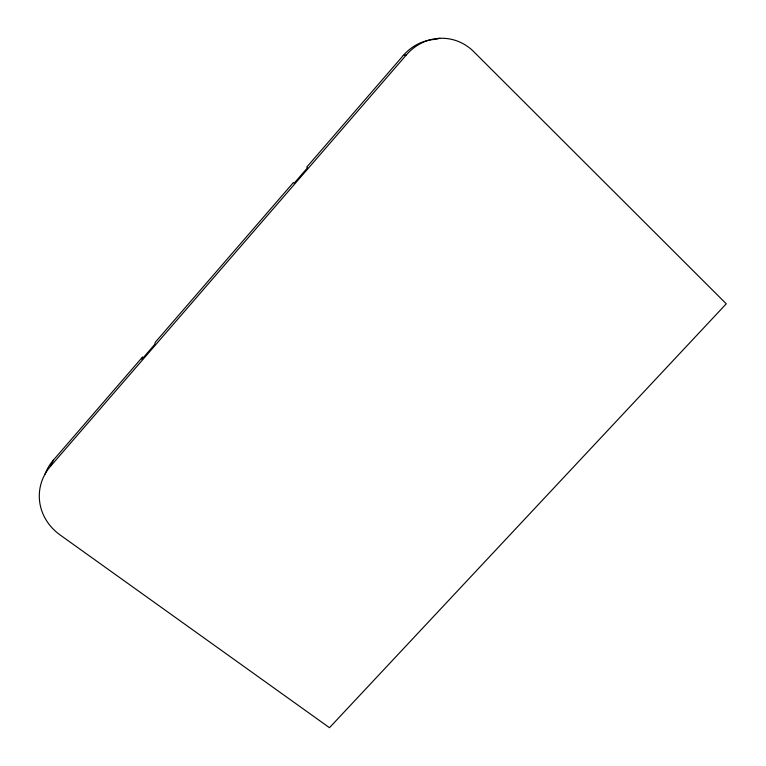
<?xml version="1.0" encoding="UTF-8"?>
<svg xmlns="http://www.w3.org/2000/svg" width="766" height="766" viewBox="0 0 766 766"><rect width="100%" height="100%" fill="white"/><g stroke="black" fill="none" stroke-linecap="round" stroke-linejoin="round"><path stroke-width="1.15" d="M403.261 55.506L406.468 54.788A49.895 47.08 -81.9 0 1 473.675 51.6L726.273 303.815L329.485 727.7L60.112 534.955A53.361 48.718 4.4 0 1 50.604 466.178L53.333 460.184L142.581 356.975L141.892 359.292L154.703 344.48L155.278 342.287L293.435 182.509L294.106 183.294L307.549 167.754L306.745 167.112L403.261 55.506A49.043 46.314 -82.2 0 1 435.969 39.305L439.741 38.3M50.604 466.178L406.468 54.788M44.964 474.24A52.49 48.009 4.7 0 1 53.333 460.184"/></g></svg>
